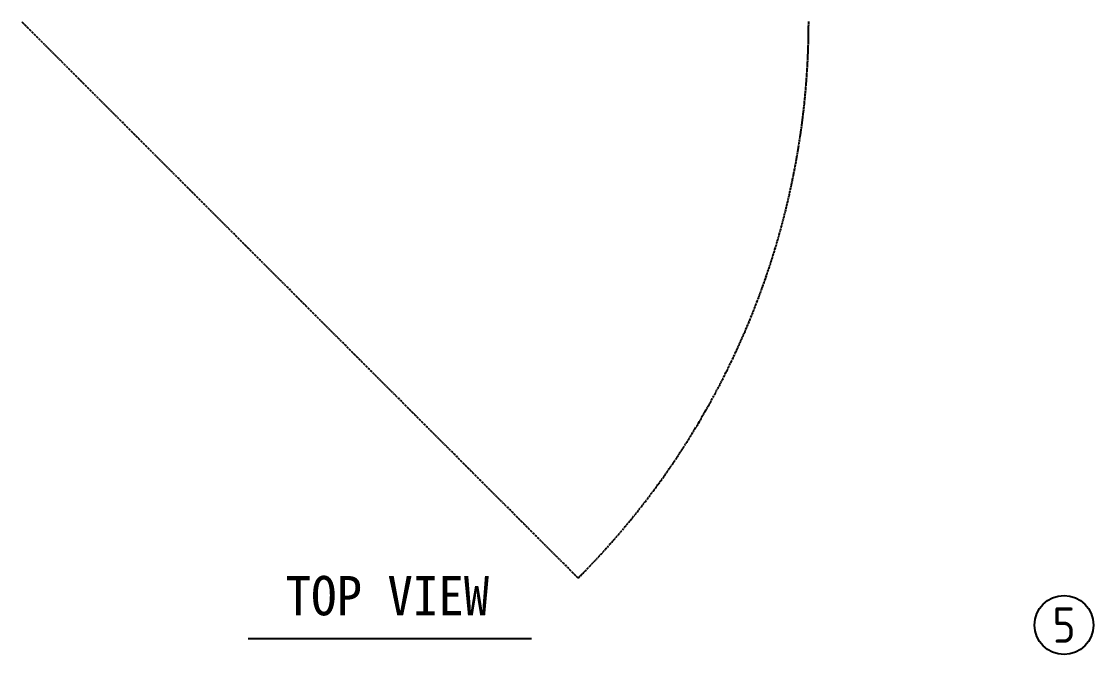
# Model space of a CAD drawing. Header units: millimetres. Extents: x 24815 to 36799, y -9299 to 5469.
# Drawn here: x 27632 to 28449, y 3398 to 3880 of the extents above; entities that cross this region are included whole.
import ezdxf
from ezdxf.enums import TextEntityAlignment as Align

# ---------------------------------------------------------------- set-up
doc = ezdxf.new("R2010")
doc.units = ezdxf.units.MM
doc.linetypes.add('PHANTOM', pattern=[2.5, 1.25, -0.25, 0.25, -0.25, 0.25, -0.25])
doc.styles.add('HAN', font='')
doc.styles.get("Standard").update_dxf_attribs({"font": 'ISOCP.SHX', "bigfont": 'WHGTXT.SHX'})
doc.styles.get('HAN').set_extended_font_data('GulimChe')

msp = doc.modelspace()

# ---------------------------------------------------------------- linework, layer by layer
at = {"color": 6, "linetype": 'PHANTOM'}
msp.add_line((28056.568, 3456.126), (27632.304, 3880.39), dxfattribs=at)
msp.add_line((28021.14, 3409.929), (27805.181, 3409.929))
at = {"color": 1}
msp.add_circle((28426.924, 3420.322), 22.5, dxfattribs=at)
at = {"color": 6, "linetype": 'PHANTOM'}
msp.add_arc((27632.304, 3880.39), 600, 315, 0, dxfattribs=at)

# ---------------------------------------------------------------- texts
at = {"color": 2, "style": 'HAN'}
msp.add_text('TOP VIEW', height=30, dxfattribs=at).set_placement((27833.711, 3427.743, 968.672))
at = {"color": 1}
msp.add_text('5', height=27, dxfattribs=at).set_placement((28426.924, 3420.322), align=Align.MIDDLE)

doc.saveas('drawing.dxf')
